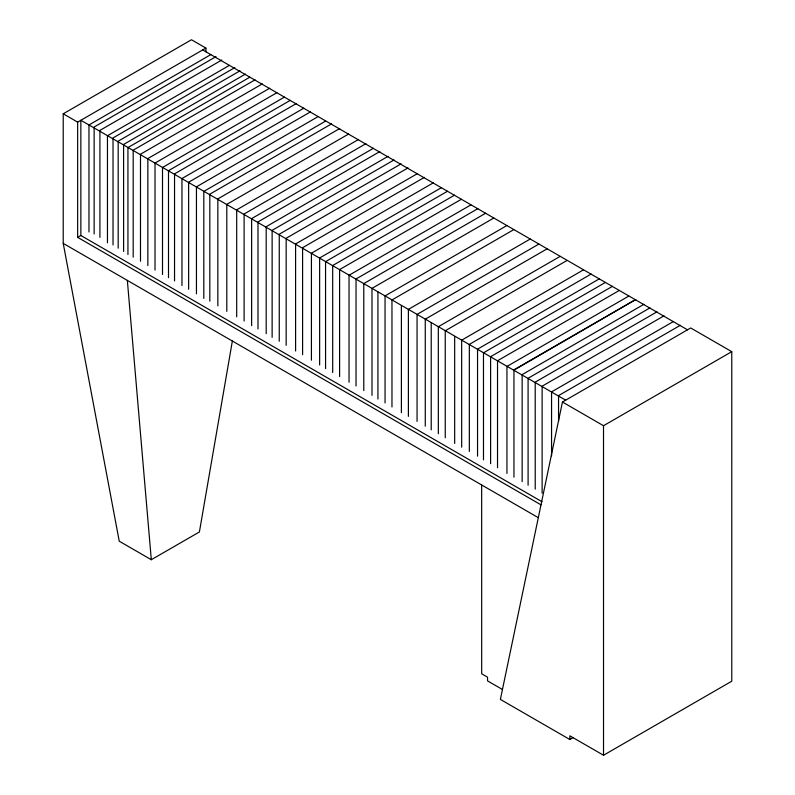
<?xml version="1.0" encoding="UTF-8"?>
<svg xmlns="http://www.w3.org/2000/svg" width="795" height="795" viewBox="0 0 795 795"><rect width="100%" height="100%" fill="white"/><g stroke="black" fill="none" stroke-linecap="round" stroke-linejoin="round"><path stroke-width="1.19" d="M232.369 341.005L199.406 531.954L151.308 559.72L119.25 541.206L63.222 243.389L63.222 113.804L191.476 39.75L205.905 48.078L205.905 51.804M569.856 739.519L569.856 735.812L603.524 755.25L731.778 681.196L731.768 351.668L690.706 327.967L562.453 402.022L500.383 699.411L569.856 739.519L573.056 737.661M63.222 113.804L77.652 122.132L205.905 48.078M210.824 54.617L88.97 124.964L80.852 120.284L80.861 235.499L542.041 501.754M215.982 56.644L94.138 126.991L94.138 233.998M221.765 60.042L99.922 130.39L99.922 237.407M229.308 65.419L107.454 135.766L107.464 242.773M234.873 67.575L113.019 137.923L113.029 244.93M240.02 70.815L118.177 141.172L118.177 248.179M245.446 74.094L123.603 144.442L123.613 251.449M249.789 77.214L127.935 147.562L127.945 254.569M255.036 79.828L133.192 150.175L133.192 257.183M262.34 83.882L140.496 154.23L140.496 261.237M269.694 88.215L147.85 158.563L147.85 265.57M276.859 92.727L155.015 163.074L155.015 270.081M284.352 97.149L162.508 167.497L162.508 274.504M290.344 100.319L168.5 170.677L168.51 277.684M296.386 103.519L174.542 173.867L174.542 280.873M77.652 122.132L77.652 237.347L80.861 235.499M303.809 108.19L181.956 178.537L181.966 285.544M310.477 111.876L188.634 182.224L188.644 289.231M318.298 116.487L196.454 186.835L196.454 293.842M325.662 121.059L203.808 191.406L203.818 298.413M331.664 123.811L209.82 194.159L209.82 301.166M339.694 128.542L217.85 198.889L217.85 305.896M348.647 134.007L226.804 204.355L226.814 311.362M358.535 139.473L236.691 209.83L236.691 316.837M365.948 143.656L244.105 214.004L244.115 321.011M373.471 148.258L251.618 218.615L251.627 325.622M379.831 151.567L257.987 221.914L257.987 328.921M388.04 156.337L266.196 226.684L266.196 333.691M393.972 159.994L272.128 230.341L272.128 337.348M401.097 163.869L279.254 234.217L279.254 341.224M408.014 167.924L286.17 238.271L286.17 345.278M417.445 173.608L295.591 243.956L295.601 350.963M424.441 177.335L302.597 247.682L302.597 354.689M433.265 182.87L311.421 253.217L311.421 360.224M441.473 187.64L319.63 257.987L319.64 364.994M447.416 191.297L325.562 261.644L325.572 368.651M454.531 195.173L332.688 265.52L332.698 372.527M461.448 199.227L339.604 269.575L339.604 376.582M470.878 204.911L349.035 275.259L349.035 382.266M477.875 208.638L356.031 278.985L356.041 385.992M485.626 213.249L363.782 283.596L363.792 390.603M493.844 218.019L371.99 288.366L88.97 124.964L88.98 231.981M506.902 225.551L385.048 295.899L385.058 402.906M513.808 229.606L391.965 299.963L391.975 406.97M530.245 239.017L408.392 309.374L408.401 416.381M538.911 244.055L417.057 314.403L417.067 421.41M547.119 248.825L425.265 319.173L425.275 426.18M560.177 256.358L438.323 326.715L438.333 433.722M567.083 260.422L445.24 330.77L445.25 437.777M583.52 269.823L461.666 340.18L461.676 447.188M591.182 274.036L469.338 344.394L469.338 451.401M599.39 278.807L477.547 349.164L477.547 456.171M605.333 282.473L483.479 352.821L483.489 459.828M612.448 286.339L490.604 356.697L490.614 463.704M619.365 290.404L497.521 360.751L497.521 467.758M628.795 296.078L506.952 366.435L506.952 473.442M513.948 370.162L635.791 299.486L513.948 369.834L513.958 477.169M644 304.256L522.156 374.604L522.166 481.611M649.942 307.913L528.089 378.261L528.099 485.268M657.068 311.789L535.214 382.137L535.224 489.144M663.974 315.844L542.13 386.191L542.13 493.198M673.405 321.528L551.561 391.875L551.561 455.833M680.411 325.254L558.557 395.602L558.557 421.43M562.453 402.022L603.514 425.722L731.768 351.668M202.705 49.936L687.496 329.816M565.652 400.163L371.99 288.366L372 395.373M77.652 237.347L540.988 504.845M63.222 243.389L538.314 517.674M502.519 689.533L487.544 680.888L487.544 677.191L481.681 673.802L481.671 485.039M127.349 280.416L151.308 559.72M603.514 425.722L603.524 755.25M454.67 336.454L454.67 443.461M431.208 322.84L431.208 429.847M401.396 305.638L401.396 412.645M377.933 292.033L377.933 399.04"/></g></svg>
